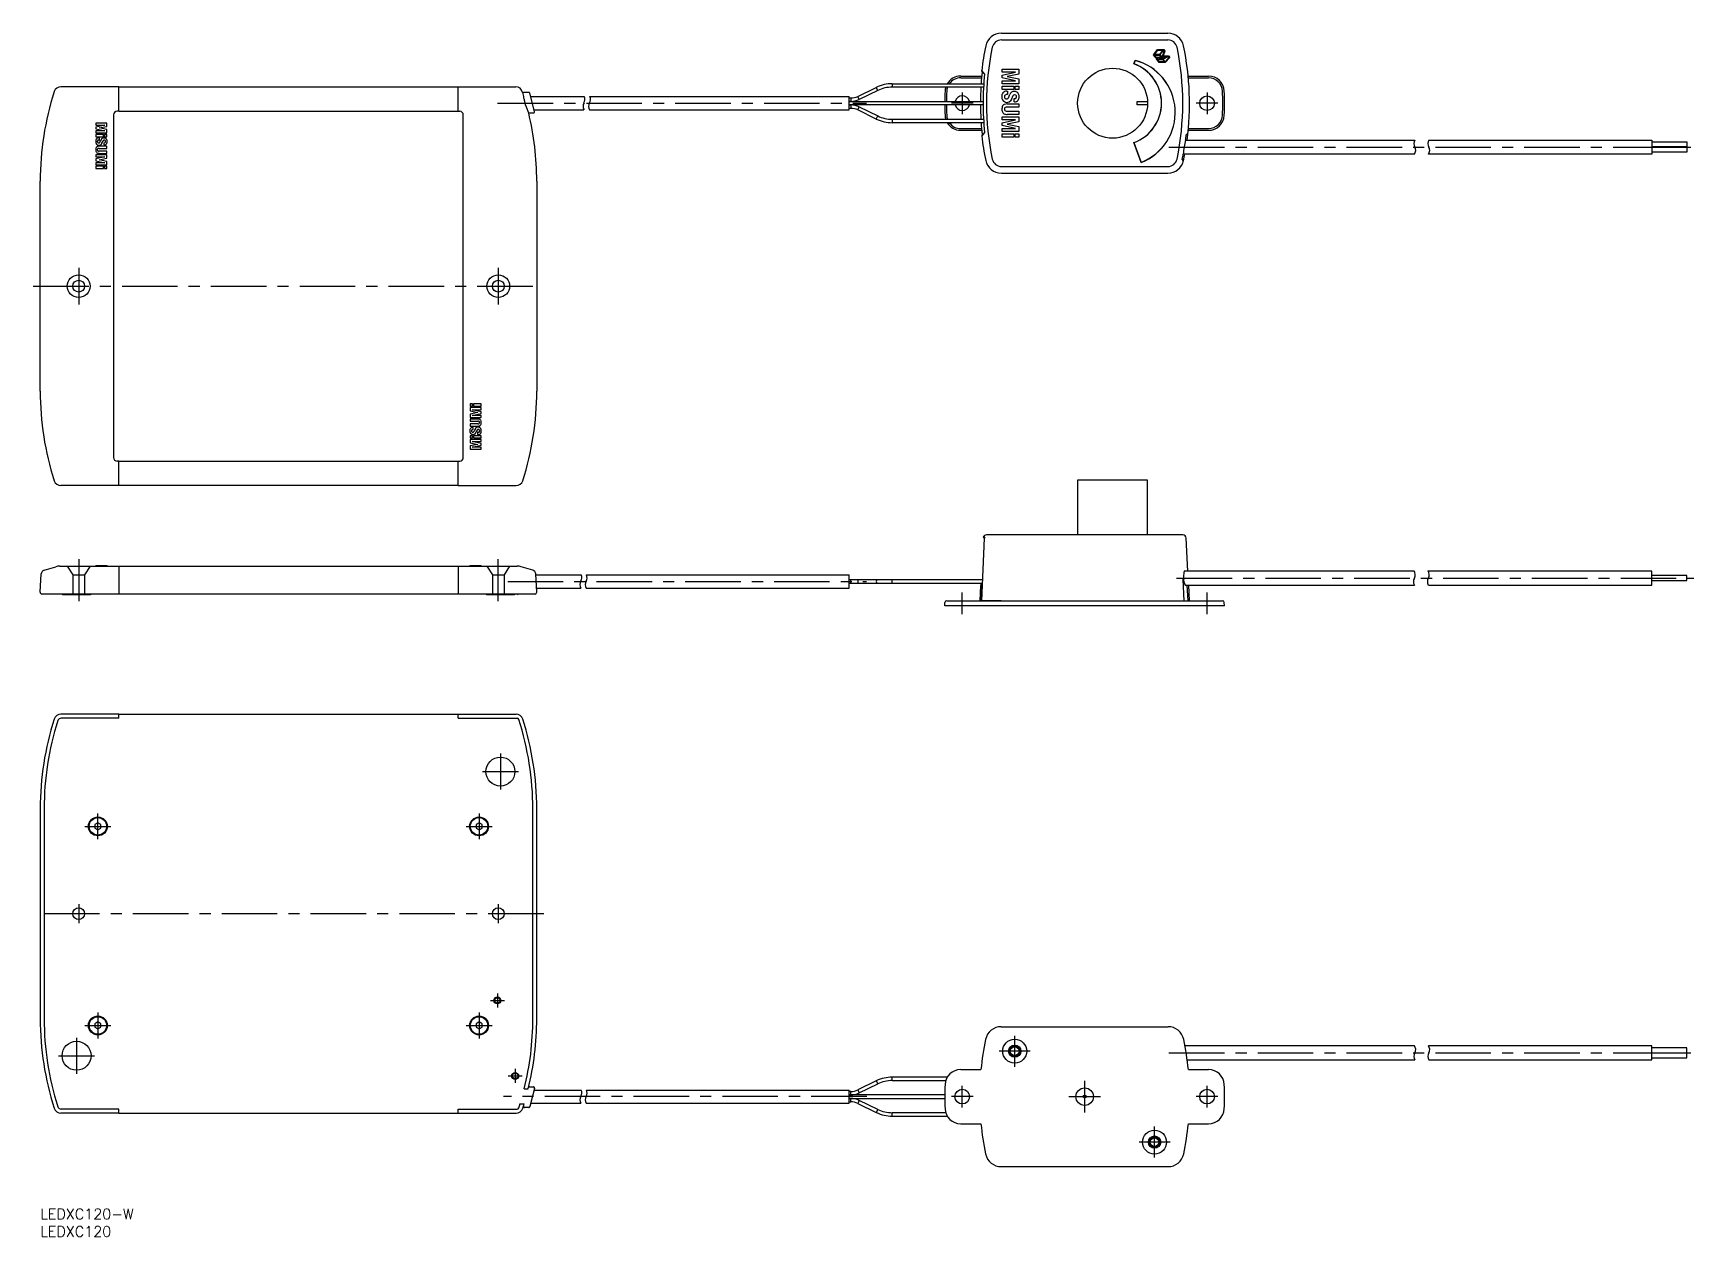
# Model space of a CAD drawing. Extents: x -2 to 473, y -8 to 336.
import ezdxf

# ---------------------------------------------------------------- set-up
doc = ezdxf.new("R2010")
doc.units = 0
doc.header["$LTSCALE"] = 0.5
doc.linetypes.add('CENTER', pattern=[50.8, 31.75, -6.35, 6.35, -6.35])
doc.linetypes.add('DASHED', pattern=[19.05, 12.7, -6.35])
doc.layers.get('0').update_dxf_attribs({"linetype": 'CONTINUOUS'})
doc.layers.add('CENTER', color=1, linetype='CENTER')
doc.styles.get("Standard").update_dxf_attribs({"font": 'txt.shx', "height": 3, "bigfont": 'bigfont.shx'})

# ---------------------------------------------------------------- blocks, each defined once
blk = doc.blocks.new('*U42')
at = {"color": 7, "linetype": 'CONTINUOUS'}
blk.add_text('LEDXC120-W', height=3, dxfattribs=at).set_placement((0, -3))
blk = doc.blocks.new('*U43')
at = {"color": 7, "linetype": 'CONTINUOUS'}
blk.add_text('LEDXC120', height=3, dxfattribs=at).set_placement((0, -8))

msp = doc.modelspace()

# ---------------------------------------------------------------- linework, layer by layer
at = {"color": 7, "linetype": 'CONTINUOUS'}
for p, q in [((274.86, 336), (322.48, 336)), ((274.86, 334.09), (322.48, 334.09)), ((312.75, 327.27), (313.11, 328.23)), ((313.12, 328.21), (312.77, 327.28)), ((313.12, 328.21), (313.11, 328.23)), ((318.32, 329.86), (319.54, 331.33)), ((319.09, 328.83), (318.32, 329.86)), ((318.62, 329.76), (320.05, 329.76)), ((319.17, 329.03), (318.62, 329.76)), ((318.64, 329.95), (319.63, 331.14)), ((320.07, 329.95), (318.64, 329.95)), ((319.09, 328.83), (319.57, 328.83)), ((320.6, 329.03), (319.17, 329.03)), ((319.57, 328.83), (319.23, 328.64)), ((320.01, 327.6), (319.23, 328.64)), ((319.54, 331.33), (321.32, 331.33)), ((320.09, 327.79), (319.55, 328.52)), ((319.55, 328.52), (320.98, 328.52)), ((319.63, 331.14), (321.06, 331.14)), ((319.99, 328.83), (319.76, 328.71)), ((321.01, 328.71), (319.76, 328.71)), ((319.99, 328.83), (320.85, 328.83)), ((320.05, 329.76), (320.6, 329.03)), ((321.06, 331.14), (320.07, 329.95)), ((321.52, 327.79), (320.09, 327.79)), ((320.22, 329.84), (321.26, 331.08)), ((320.22, 329.84), (320.75, 329.13)), ((321.41, 330.87), (320.75, 329.13)), ((320.85, 328.83), (321.04, 329.35)), ((320.98, 328.52), (321.52, 327.79)), ((322.22, 329.35), (321.01, 328.71)), ((321.04, 329.35), (322.22, 329.35)), ((321.63, 330.9), (321.12, 329.54)), ((321.12, 329.54), (322.65, 329.54)), ((321.16, 328.58), (322.57, 329.32)), ((321.71, 327.84), (321.16, 328.58)), ((321.26, 331.08), (321.41, 330.87)), ((321.32, 331.33), (321.63, 330.9)), ((322.75, 329.08), (321.71, 327.84)), ((322.99, 329.08), (321.75, 327.6)), ((322.57, 329.32), (322.75, 329.08)), ((322.65, 329.54), (322.99, 329.08)), ((263.23, 323.75), (269.25, 323.75)), ((263.23, 323.25), (269.2, 323.25)), ((270.08, 324.39), (269.23, 325.36)), ((269.36, 324.83), (269.23, 325.36)), ((275.1, 325.74), (279.84, 325.74)), ((275.1, 324.87), (275.1, 325.74)), ((278.89, 324.87), (275.1, 324.87)), ((275.1, 324.01), (278.89, 324.87)), ((275.1, 323.27), (275.1, 324.01)), ((278.95, 322.41), (275.1, 323.27)), ((279.84, 324.32), (276.5, 323.65)), ((276.5, 323.65), (279.84, 322.95)), ((279.84, 325.74), (279.84, 324.32)), ((279.84, 322.95), (279.84, 321.54)), ((312.77, 327.28), (312.75, 327.27)), ((321.75, 327.6), (320.01, 327.6)), ((328.29, 323.75), (334.11, 323.75)), ((328.33, 323.25), (334.11, 323.25)), ((22.5, 320.7), (5.91, 320.7)), ((22.5, 313.68), (22.5, 320.7)), ((22.5, 320.69), (119.5, 320.69)), ((119.5, 313.68), (119.5, 320.7)), ((119.5, 320.7), (135.97, 320.7)), ((137.93, 319.1), (138.17, 317.92)), ((139.7, 319.1), (138.42, 319.1)), ((139.96, 318.98), (139.89, 319.04)), ((141.39, 313.63), (140.06, 318.82)), ((233.78, 317.94), (239.08, 320.52)), ((239.51, 319.63), (234.21, 317.06)), ((239.51, 319.63), (239.08, 320.52)), ((243.66, 321.57), (269.83, 321.57)), ((243.66, 321.57), (243.66, 320.59)), ((269.76, 320.59), (243.66, 320.59)), ((275.1, 322.41), (278.95, 322.41)), ((275.1, 321.54), (275.1, 322.41)), ((279.84, 321.54), (275.1, 321.54)), ((275.1, 320.86), (278.41, 320.86)), ((275.1, 319.91), (275.1, 320.86)), ((278.41, 319.91), (275.1, 319.91)), ((276.39, 319.41), (276.58, 319.41)), ((276.58, 318.46), (276.44, 318.46)), ((276.58, 319.41), (276.58, 318.46)), ((278.41, 320.86), (278.41, 319.91)), ((278.83, 320.86), (279.84, 320.86)), ((278.83, 319.91), (278.83, 320.86)), ((279.84, 319.91), (278.83, 319.91)), ((279.84, 320.86), (279.84, 319.91)), ((22.5, 313.68), (22, 313.68)), ((22.5, 313.7), (119.5, 313.7)), ((119.5, 313.68), (120, 313.68)), ((138.17, 317.92), (138.21, 317.74)), ((138.21, 317.74), (138.25, 317.54)), ((138.25, 317.54), (138.3, 317.31)), ((138.3, 317.31), (138.36, 317.08)), ((138.36, 317.08), (138.42, 316.83)), ((138.42, 316.83), (138.49, 316.56)), ((138.49, 316.56), (138.51, 316.46)), ((138.51, 316.46), (138.73, 315.59)), ((138.73, 315.59), (138.95, 314.97)), ((138.95, 314.97), (139.67, 313.26)), ((140.3, 317.9), (155.6, 317.9)), ((141.27, 314.1), (155.5, 314.1)), ((157.1, 314.1), (231.35, 314.1)), ((157.2, 317.9), (231.35, 317.9)), ((231.35, 314.1), (231.35, 317.9)), ((231.35, 317.49), (231.81, 317.49)), ((231.81, 316.51), (231.35, 316.51)), ((231.35, 316.5), (269.63, 316.5)), ((269.63, 315.5), (231.35, 315.5)), ((231.35, 315.49), (231.81, 315.49)), ((231.81, 314.51), (231.35, 314.51)), ((231.81, 317.49), (231.81, 316.51)), ((231.81, 315.49), (231.81, 314.51)), ((234.21, 317.06), (233.78, 317.94)), ((233.78, 314.06), (234.21, 314.94)), ((239.08, 311.48), (233.78, 314.06)), ((234.21, 314.94), (239.51, 312.36)), ((276.54, 315.8), (279.84, 315.8)), ((279.84, 314.84), (276.54, 314.84)), ((276.54, 313.73), (279.84, 313.73)), ((277.72, 317.16), (277.47, 316.72)), ((278.04, 317.9), (277.72, 317.16)), ((278.53, 316.41), (278.53, 317.33)), ((278.66, 316.41), (278.53, 316.41)), ((279.84, 315.8), (279.84, 314.84)), ((279.84, 313.73), (279.84, 312.77)), ((313.67, 315.5), (313.67, 316.5)), ((313.67, 316.5), (316.66, 316.5)), ((316.66, 315.5), (313.67, 315.5)), ((15.92, 310.32), (15.92, 309.74)), ((19.08, 310.32), (15.92, 310.32)), ((15.92, 309.74), (18.44, 309.74)), ((18.44, 309.74), (15.92, 309.16)), ((15.92, 309.16), (15.92, 308.67)), ((15.92, 308.67), (18.48, 308.1)), ((16.85, 308.92), (19.08, 309.37)), ((19.08, 308.46), (16.85, 308.92)), ((19.08, 309.37), (19.08, 310.32)), ((21, 312.68), (21, 214.72)), ((121, 214.72), (121, 312.68)), ((139.67, 313.26), (139.87, 313.2)), ((139.87, 313.2), (141.05, 313.2)), ((141.29, 313.31), (141.33, 313.37)), ((239.08, 311.48), (239.51, 312.36)), ((243.66, 311.41), (269.76, 311.41)), ((243.66, 311.41), (243.66, 310.43)), ((269.83, 310.43), (243.66, 310.43)), ((263.23, 308.75), (269.2, 308.75)), ((275.1, 312.1), (279.84, 312.1)), ((275.1, 311.23), (275.1, 312.1)), ((277, 311.22), (275.1, 311.23)), ((275.1, 310.37), (278.9, 311.22)), ((275.1, 309.63), (275.1, 310.37)), ((278.9, 308.77), (275.1, 309.63)), ((275.1, 307.89), (275.1, 308.77)), ((275.1, 308.77), (278.9, 308.77)), ((279.84, 310.68), (276.5, 309.99)), ((276.5, 309.99), (279.84, 309.31)), ((279.84, 312.77), (276.54, 312.77)), ((278.9, 311.22), (277, 311.22)), ((279.84, 312.1), (279.84, 310.68)), ((279.84, 309.31), (279.84, 307.89)), ((328.33, 308.75), (334.11, 308.75)), ((15.92, 308.1), (15.92, 307.51)), ((18.48, 308.1), (15.92, 308.1)), ((15.92, 307.51), (19.08, 307.51)), ((15.92, 307.07), (15.92, 306.43)), ((18.12, 307.07), (15.92, 307.07)), ((15.92, 306.43), (18.12, 306.43)), ((16.91, 306.1), (16.78, 306.1)), ((16.81, 305.46), (16.91, 305.46)), ((16.91, 305.46), (16.91, 306.1)), ((17.66, 304.6), (17.88, 305.09)), ((18.12, 306.43), (18.12, 307.07)), ((18.2, 304.71), (18.2, 304.1)), ((18.2, 304.1), (18.29, 304.1)), ((18.41, 307.07), (18.41, 306.43)), ((19.08, 307.07), (18.41, 307.07)), ((18.41, 306.43), (19.08, 306.43)), ((19.08, 307.51), (19.08, 308.46)), ((19.08, 306.43), (19.08, 307.07)), ((263.23, 308.25), (269.25, 308.25)), ((270.08, 307.6), (269.23, 306.64)), ((269.36, 307.17), (269.23, 306.64)), ((279.84, 307.89), (275.1, 307.89)), ((275.1, 307.22), (278.41, 307.22)), ((275.1, 306.27), (275.1, 307.22)), ((278.41, 306.27), (275.1, 306.27)), ((278.41, 307.22), (278.41, 306.27)), ((278.83, 307.22), (279.84, 307.22)), ((278.83, 306.27), (278.83, 307.22)), ((279.84, 306.27), (278.83, 306.27)), ((279.84, 307.22), (279.84, 306.27)), ((314.82, 299.06), (312.75, 304.73)), ((312.77, 304.72), (312.75, 304.73)), ((312.77, 304.72), (314.83, 299.08)), ((327.52, 305.47), (393.09, 305.47)), ((327.71, 306.97), (328.2, 307.4)), ((328.29, 308.25), (334.11, 308.25)), ((397.08, 305.47), (460.86, 305.47)), ((460.86, 305.47), (460.86, 301.47)), ((460.86, 304.92), (470.86, 304.92)), ((470.86, 304.92), (470.86, 303.53)), ((15.92, 301.22), (15.92, 300.64)), ((19.08, 301.22), (15.92, 301.22)), ((15.92, 300.64), (18.48, 300.64)), ((18.48, 300.64), (15.92, 300.07)), ((15.92, 300.07), (15.92, 299.57)), ((15.92, 299.57), (18.48, 299)), ((16.85, 299.82), (19.08, 300.28)), ((19.08, 299.36), (16.85, 299.82)), ((16.87, 303.05), (19.08, 303.05)), ((19.08, 302.31), (16.87, 302.31)), ((19.08, 303.69), (16.88, 303.69)), ((16.88, 301.67), (19.08, 301.67)), ((19.08, 303.05), (19.08, 303.69)), ((19.08, 301.67), (19.08, 302.31)), ((19.08, 300.28), (19.08, 301.22)), ((19.08, 298.42), (19.08, 299.36)), ((326.89, 299.64), (326.6, 299.99)), ((326.62, 300.09), (326.91, 299.74)), ((326.8, 299.74), (326.91, 299.74)), ((326.92, 299.46), (326.85, 299.47)), ((392.99, 301.47), (326.89, 301.47)), ((460.86, 301.47), (396.98, 301.47)), ((470.86, 303.53), (460.86, 303.53)), ((460.86, 303.42), (470.86, 303.42)), ((470.86, 302.03), (460.86, 302.03)), ((470.86, 303.42), (470.86, 302.03)), ((15.92, 299), (15.92, 298.42)), ((18.48, 299), (15.92, 299)), ((15.92, 298.42), (19.08, 298.42)), ((15.92, 297.97), (15.92, 297.33)), ((18.12, 297.97), (15.92, 297.97)), ((15.92, 297.33), (18.12, 297.33)), ((18.12, 297.33), (18.12, 297.97)), ((18.41, 297.97), (18.41, 297.33)), ((19.08, 297.97), (18.41, 297.97)), ((18.41, 297.33), (19.08, 297.33)), ((19.08, 297.33), (19.08, 297.97)), ((274.86, 297.91), (322.48, 297.91)), ((274.86, 296), (322.48, 296)), ((314.83, 299.08), (314.82, 299.06)), ((0, 233.7), (0, 293.7)), ((142, 293.7), (142, 233.7)), ((123.59, 230.06), (122.92, 230.06)), ((122.92, 230.06), (122.92, 229.43)), ((122.92, 229.43), (123.59, 229.43)), ((126.08, 228.98), (122.92, 228.98)), ((122.92, 228.98), (122.92, 228.04)), ((122.92, 228.04), (125.15, 227.58)), ((123.52, 228.39), (126.08, 228.39)), ((126.08, 227.82), (123.52, 228.39)), ((123.59, 229.43), (123.59, 230.06)), ((126.08, 230.06), (123.88, 230.06)), ((123.88, 230.06), (123.88, 229.43)), ((123.88, 229.43), (126.08, 229.43)), ((126.08, 229.43), (126.08, 230.06)), ((126.08, 228.39), (126.08, 228.98)), ((125.15, 227.58), (122.92, 227.12)), ((122.92, 227.12), (122.92, 226.17)), ((122.92, 226.17), (126.08, 226.17)), ((125.12, 225.72), (122.92, 225.72)), ((122.92, 225.72), (122.92, 225.09)), ((122.92, 225.09), (125.13, 225.09)), ((125.13, 224.34), (122.92, 224.34)), ((122.92, 224.34), (122.92, 223.71)), ((122.92, 223.71), (125.12, 223.71)), ((123.52, 226.76), (126.08, 227.33)), ((126.08, 226.76), (123.52, 226.76)), ((123.8, 223.3), (123.71, 223.3)), ((123.8, 222.69), (123.8, 223.3)), ((126.08, 227.33), (126.08, 227.82)), ((126.08, 226.17), (126.08, 226.76)), ((123.59, 220.97), (122.92, 220.97)), ((122.92, 220.97), (122.92, 220.33)), ((122.92, 220.33), (123.59, 220.33)), ((126.08, 219.88), (122.92, 219.88)), ((122.92, 219.88), (122.92, 218.94)), ((122.92, 218.94), (125.15, 218.48)), ((125.15, 218.48), (122.92, 218.03)), ((123.52, 219.3), (126.08, 219.3)), ((126.08, 218.73), (123.52, 219.3)), ((123.59, 220.33), (123.59, 220.97)), ((126.08, 220.97), (123.88, 220.97)), ((123.88, 220.97), (123.88, 220.33)), ((123.88, 220.33), (126.08, 220.33)), ((124.34, 222.8), (124.12, 222.31)), ((125.19, 221.93), (125.09, 221.93)), ((125.09, 221.93), (125.09, 221.3)), ((125.09, 221.3), (125.22, 221.3)), ((126.08, 220.33), (126.08, 220.97)), ((126.08, 219.3), (126.08, 219.88)), ((126.08, 218.23), (126.08, 218.73)), ((22.5, 213.72), (22, 213.72)), ((22.5, 206.7), (22.5, 213.72)), ((22.5, 213.7), (119.5, 213.7)), ((119.5, 213.72), (120, 213.72)), ((119.5, 206.7), (119.5, 213.72)), ((122.92, 218.03), (122.92, 217.08)), ((122.92, 217.08), (126.08, 217.08)), ((123.56, 217.66), (126.08, 218.23)), ((126.08, 217.66), (123.56, 217.66)), ((126.08, 217.08), (126.08, 217.66)), ((22.5, 206.7), (5.91, 206.7)), ((119.5, 206.71), (22.5, 206.71)), ((119.5, 206.7), (136.09, 206.7)), ((137.98, 208.1), (137.98, 208.1)), ((296.67, 208.29), (296.67, 192.59)), ((316.66, 208.29), (296.67, 208.29)), ((316.66, 208.09), (316.66, 208.29)), ((316.67, 208.09), (316.66, 208.09)), ((316.67, 192.59), (316.67, 208.09)), ((269.23, 173.79), (270.05, 191.64)), ((269.67, 191.98), (270.04, 191.58)), ((270.11, 191.98), (269.67, 191.98)), ((326.75, 192.59), (270.59, 192.59)), ((328.22, 182.29), (327.75, 191.64)), ((0, 176.21), (0.27, 181.44)), ((1.13, 182.53), (4.44, 183.52)), ((5.59, 183.69), (136.41, 183.69)), ((15.87, 183.89), (15.87, 183.69)), ((15.87, 183.89), (19.08, 183.89)), ((15.92, 183.89), (15.92, 183.69)), ((18.12, 183.89), (18.12, 183.69)), ((18.41, 183.89), (18.41, 183.69)), ((19.08, 183.89), (19.08, 183.69)), ((19.08, 183.89), (19.14, 183.89)), ((19.14, 183.69), (19.14, 183.89)), ((19.14, 183.69), (19.14, 183.89)), ((22.5, 183.69), (22.5, 175.69)), ((119.5, 183.69), (119.5, 175.69)), ((122.86, 183.89), (126.08, 183.89)), ((122.86, 183.89), (122.86, 183.69)), ((122.92, 183.69), (122.92, 183.89)), ((126.08, 183.89), (126.13, 183.89)), ((126.08, 183.69), (126.08, 183.89)), ((126.13, 183.69), (126.13, 183.89)), ((140.87, 182.53), (137.56, 183.52)), ((142, 176.21), (141.73, 181.44)), ((141.74, 181.19), (154.72, 181.19)), ((156.2, 181.19), (231.35, 181.19)), ((231.35, 177.39), (231.35, 181.19)), ((392.86, 182.29), (327.24, 182.29)), ((460.86, 182.29), (396.86, 182.29)), ((460.86, 178.29), (460.86, 182.29)), ((470.86, 180.99), (460.86, 180.99)), ((470.86, 179.59), (470.86, 180.99)), ((141.94, 177.39), (154.62, 177.39)), ((156.1, 177.39), (231.35, 177.39)), ((269.5, 179.79), (231.35, 179.79)), ((231.81, 179.78), (231.35, 179.78)), ((231.35, 178.8), (231.81, 178.8)), ((231.35, 178.79), (269.46, 178.79)), ((233.99, 179.78), (231.81, 179.78)), ((231.81, 179.29), (231.81, 179.78)), ((231.81, 178.8), (231.81, 179.29)), ((231.81, 178.8), (233.99, 178.8)), ((239.3, 179.78), (233.99, 179.78)), ((233.99, 178.8), (239.3, 178.8)), ((243.66, 179.78), (239.3, 179.78)), ((239.3, 178.8), (243.66, 178.8)), ((269.5, 179.78), (243.66, 179.78)), ((243.66, 179.29), (243.66, 179.78)), ((243.66, 178.8), (243.66, 179.29)), ((243.66, 178.8), (269.46, 178.8)), ((268.9, 178.11), (268.67, 173.79)), ((269.45, 178.67), (268.9, 178.11)), ((269.38, 178.11), (268.9, 178.11)), ((269.22, 173.79), (269.38, 178.11)), ((269.38, 178.11), (269.43, 178.17)), ((326.73, 179.9), (327, 173.79)), ((327, 180.19), (326.78, 180.19)), ((327, 180.19), (326.79, 180.19)), ((327.43, 178.29), (392.96, 178.29)), ((327.93, 178.29), (328.2, 173.79)), ((328.67, 173.79), (328.43, 178.29)), ((396.96, 178.29), (460.86, 178.29)), ((460.86, 179.59), (470.86, 179.59)), ((141.5, 175.69), (0.5, 175.69)), ((6.4, 175.69), (6.4, 175.49)), ((14.4, 175.49), (6.4, 175.49)), ((14.4, 175.69), (14.4, 175.49)), ((127.6, 175.69), (127.6, 175.49)), ((135.6, 175.49), (127.6, 175.49)), ((135.6, 175.69), (135.6, 175.49)), ((136.47, 175.59), (136.69, 175.69)), ((136.47, 175.69), (136.47, 175.59)), ((258.67, 172.29), (258.72, 173.31)), ((338.67, 172.29), (258.67, 172.29)), ((259.22, 173.79), (338.12, 173.79)), ((270.37, 173.79), (269.22, 173.79)), ((274.78, 173.79), (270.37, 173.79)), ((338.67, 172.29), (338.62, 173.31)), ((22.5, 141.35), (5.91, 141.35)), ((22.5, 140.21), (5.99, 140.21)), ((22.5, 140.21), (22.5, 141.35)), ((119.5, 141.32), (22.5, 141.32)), ((119.5, 140.21), (119.5, 141.35)), ((119.5, 141.35), (136.09, 141.35)), ((119.5, 140.21), (136.37, 140.21)), ((0, 114.35), (0, 54.35)), ((1.12, 114.35), (1.12, 54.35)), ((140.88, 54.35), (140.88, 114.35)), ((142, 54.35), (142, 114.35)), ((16.5, 110.3), (15.63, 109.8)), ((15.63, 109.8), (15.63, 108.8)), ((17.37, 109.8), (16.5, 110.3)), ((17.37, 108.8), (17.37, 109.8)), ((125.5, 110.3), (124.63, 109.8)), ((124.63, 109.8), (124.63, 108.8)), ((126.37, 109.8), (125.5, 110.3)), ((126.37, 108.8), (126.37, 109.8)), ((15.63, 108.8), (16.5, 108.3)), ((16.5, 108.3), (17.37, 108.8)), ((124.63, 108.8), (125.5, 108.3)), ((125.5, 108.3), (126.37, 108.8)), ((16.5, 53.4), (15.63, 52.9)), ((15.63, 52.9), (15.63, 51.9)), ((17.37, 52.9), (16.5, 53.4)), ((17.37, 51.9), (17.37, 52.9)), ((125.5, 53.4), (124.63, 52.9)), ((124.63, 52.9), (124.63, 51.9)), ((126.37, 52.9), (125.5, 53.4)), ((126.37, 51.9), (126.37, 52.9)), ((15.63, 51.9), (16.5, 51.4)), ((16.5, 51.4), (17.37, 51.9)), ((124.63, 51.9), (125.5, 51.4)), ((125.5, 51.4), (126.37, 51.9)), ((274.82, 52.05), (322.52, 52.05)), ((392.99, 46.57), (327.37, 46.57)), ((460.86, 46.57), (396.98, 46.57)), ((460.86, 42.57), (460.86, 46.57)), ((470.86, 46.02), (460.86, 46.02)), ((460.86, 44.62), (470.86, 44.62)), ((470.86, 44.52), (460.86, 44.52)), ((460.86, 43.12), (470.86, 43.12)), ((470.86, 44.62), (470.86, 46.02)), ((470.86, 43.12), (470.86, 44.52)), ((263.23, 39.8), (269.01, 39.8)), ((328.01, 42.57), (393.09, 42.57)), ((328.33, 39.8), (334.11, 39.8)), ((397.08, 42.57), (460.86, 42.57)), ((138.41, 34.27), (139.56, 34.27)), ((139.94, 34.85), (141.05, 34.85)), ((141.34, 34.47), (140, 29.17)), ((141.38, 34.41), (140.06, 29.23)), ((141.27, 33.95), (154.72, 33.95)), ((156.21, 33.95), (231.35, 33.95)), ((231.35, 30.15), (231.35, 33.95)), ((231.81, 33.54), (231.35, 33.54)), ((231.81, 32.56), (231.81, 33.54)), ((239.08, 36.56), (233.78, 33.99)), ((233.78, 33.99), (234.21, 33.11)), ((234.21, 33.11), (239.51, 35.68)), ((239.08, 36.56), (239.51, 35.68)), ((259.38, 37.62), (243.66, 37.62)), ((243.66, 36.64), (243.66, 37.62)), ((243.66, 36.64), (258.95, 36.64)), ((137.2, 29.95), (138.37, 29.95)), ((138.34, 29.84), (138.34, 29.84)), ((139.7, 28.95), (138.47, 28.95)), ((140.3, 30.15), (154.62, 30.15)), ((156.11, 30.15), (231.35, 30.15)), ((231.35, 32.56), (231.81, 32.56)), ((258.67, 32.55), (231.35, 32.55)), ((231.35, 31.55), (258.67, 31.55)), ((231.81, 31.54), (231.35, 31.54)), ((231.35, 30.56), (231.81, 30.56)), ((231.81, 30.56), (231.81, 31.54)), ((234.21, 30.99), (233.78, 30.1)), ((233.78, 30.1), (239.08, 27.53)), ((239.51, 28.41), (234.21, 30.99)), ((22.5, 27.35), (5.91, 27.35)), ((22.5, 28.49), (5.99, 28.49)), ((22.5, 27.35), (22.5, 28.49)), ((22.5, 27.37), (119.5, 27.37)), ((119.5, 28.49), (136.37, 28.49)), ((119.5, 27.35), (119.5, 28.49)), ((119.5, 27.35), (136.09, 27.35)), ((239.51, 28.41), (239.08, 27.53)), ((258.95, 27.46), (243.66, 27.46)), ((243.66, 26.48), (243.66, 27.46)), ((243.66, 26.48), (259.38, 26.48)), ((263.23, 24.3), (269.01, 24.3)), ((328.33, 24.3), (334.11, 24.3)), ((274.82, 12.05), (322.52, 12.05))]:
    msp.add_line(p, q, dxfattribs=at)
at = {"color": 3, "linetype": 'DASHED'}
for p, q in [((7.75, 183.69), (9.3, 181.19)), ((9.3, 181.19), (9.3, 175.69)), ((9.3, 181.19), (12.7, 181.19)), ((14.25, 183.69), (12.7, 181.19)), ((12.7, 181.19), (12.7, 175.69)), ((127.75, 183.69), (129.3, 181.19)), ((129.3, 181.19), (129.3, 175.69)), ((129.3, 181.19), (132.7, 181.19)), ((134.25, 183.69), (132.7, 181.19)), ((132.7, 181.19), (132.7, 175.69))]:
    msp.add_line(p, q, dxfattribs=at)
at = {"color": 7, "linetype": 'CONTINUOUS'}
for centre, radius in [((306.67, 316), 10), ((333.67, 316), 2.1), ((11, 263.7), 3.25), ((131, 263.7), 3.25), ((11, 263.7), 1.7), ((131, 263.7), 1.7), ((131.6, 124.95), 4.15), ((16.5, 109.3), 2.7), ((16.5, 109.3), 2.5), ((125.5, 109.3), 2.7), ((125.5, 109.3), 2.5), ((11, 84.35), 1.7), ((131, 84.35), 1.7), ((130.75, 59.55), 0.783), ((16.5, 52.4), 2.7), ((16.5, 52.4), 2.5), ((125.5, 52.4), 2.7), ((125.5, 52.4), 2.5), ((10.4, 43.75), 4.15), ((278.67, 45.05), 3.43), ((278.67, 45.05), 1.76), ((278.67, 45.05), 1.7), ((278.67, 45.05), 1.55), ((278.67, 45.05), 1.25), ((135.82, 37.97), 0.783), ((263.67, 32.05), 2.1), ((298.67, 32.05), 2.5), ((333.67, 32.05), 2.1), ((298.67, 32.05), 0.4), ((318.67, 19.05), 3.43), ((318.67, 19.05), 1.76), ((318.67, 19.05), 1.7), ((318.67, 19.05), 1.55), ((318.67, 19.05), 1.25)]:
    msp.add_circle(centre, radius, dxfattribs=at)
at = {"color": 3, "linetype": 'CONTINUOUS'}
for centre in [(130.75, 59.55), (135.82, 37.97)]:
    msp.add_circle(centre, 1, dxfattribs=at)
at = {"color": 7, "linetype": 'CONTINUOUS'}
for centre, radius, start, end in [((274.86, 331.42), 4.58, 90, 168.1072), ((274.86, 331.42), 2.67, 90, 168.1072), ((322.48, 331.42), 4.58, 11.8928, 90), ((322.48, 331.42), 2.67, 11.8928, 90), ((348.08, 316), 79.4, 168.1072, 173.2307), ((348.08, 316), 77.49, 168.1072, 191.8928), ((309.23, 313.37), 15.36, 291.3468, 75.3659), ((309.23, 313.37), 15.35, 291.407, 75.3124), ((249.26, 316), 77.49, 348.1072, 11.8928), ((249.26, 316), 79.4, 352.3834, 11.8928), ((263.23, 319.26), 4.49, 90, 149.0375), ((263.23, 319.26), 3.99, 90, 144.6235), ((348.08, 316), 79.21, 173.5985, 175.9677), ((348.08, 316), 78.45, 173.857, 186.143), ((308.67, 316), 11.98, 289.9248, 70.0752), ((308.67, 316), 12, 290, 70), ((334.11, 319.26), 4.49, 2.5933, 90), ((334.11, 319.26), 3.99, 2.5933, 90), ((83.9, 293.7), 83.9, 162.2276, 180), ((5.91, 318.7), 2, 90, 162.2276), ((135.97, 318.7), 2, 11.5174, 90), ((138.42, 318.7), 0.4, 90, 191.5174), ((139.7, 318.8), 0.301, 52.1665, 89.9846), ((139.77, 318.74), 0.3, 14.289, 52.1203), ((243.66, 311.08), 10.49, 90, 115.8935), ((243.66, 311.08), 9.51, 90, 115.8935), ((335.21, 316), 76.54, 177.4067, 179.6257), ((263.23, 319.26), 4.49, 162.7697, 177.4067), ((335.21, 316), 76.04, 177.4067, 179.6232), ((263.23, 319.26), 3.99, 160.5288, 177.4067), ((348.08, 316), 79.21, 176.678, 179.6383), ((276.3, 318.12), 1.3, 86.1406, 192.2416), ((276.21, 317.96), 0.471, 103.5205, 155.1449), ((276.45, 316.73), 1.73, 90.2213, 101.8437), ((274.05, 319.3), 3.31, 327.8601, 346.265), ((278.63, 317.95), 1.47, 125.3973, 157.839), ((278.54, 317.98), 1.4, 354.711, 122.9795), ((278.79, 317.66), 0.789, 122.6915, 162.5292), ((278.68, 317.61), 0.782, 62.8823, 113.3852), ((278.72, 317.89), 0.517, 354.8505, 52.7), ((262.13, 316), 76.04, 357.4067, 2.5933), ((262.13, 316), 76.54, 357.4067, 2.5933), ((22, 312.68), 1, 90, 180), ((120, 312.68), 1, 0, 90), ((141.1, 313.55), 0.3, 322.1346, 14.3002), ((231.81, 322), 4.51, 270, 295.8935), ((231.81, 322), 5.49, 270, 295.8935), ((231.81, 310), 5.49, 64.1065, 90), ((231.81, 310), 4.51, 64.1065, 90), ((335.21, 316), 76.54, 180.3743, 182.5933), ((335.21, 316), 76.04, 180.3768, 182.5933), ((263.67, 316), 2.1, 13.7741, 166.2259), ((263.67, 316), 2.1, 193.7741, 346.2259), ((348.08, 316), 79.21, 180.3617, 183.322), ((276.41, 317.63), 1.4, 171.2857, 319.5901), ((277.75, 314.29), 2.72, 164.7157, 192.0261), ((276.22, 313.97), 1.16, 192.6196, 236.7313), ((276.14, 314.68), 1.07, 114.5079, 162.3641), ((276.57, 313.2), 2.6, 90.7501, 109.5515), ((276.49, 317.85), 0.779, 156.4948, 180.7831), ((276.51, 317.87), 0.793, 182.3467, 205.8691), ((276.19, 314.32), 0.48, 119.0296, 184.3135), ((276.26, 314.28), 0.546, 179.2954, 226.9731), ((276.22, 317.75), 0.482, 207.4902, 256.3512), ((276.44, 314.77), 1.05, 238.2618, 275.4284), ((276.43, 313.77), 1.08, 84.351, 115.7906), ((276.3, 318.04), 0.787, 255.3393, 284.6607), ((276.38, 317.82), 0.555, 283.1688, 328.8637), ((278.53, 318.86), 1.53, 269.8265, 280.9137), ((278.69, 317.67), 1.26, 268.6538, 8.1031), ((278.78, 317.81), 0.456, 275.6046, 4.4305), ((58.1, 293.7), 83.9, 0, 13.4788), ((141.05, 313.5), 0.3, 270.0025, 322.1434), ((243.66, 320.92), 10.49, 244.1065, 270), ((243.66, 320.92), 9.51, 244.1065, 270), ((263.23, 312.74), 4.49, 182.5933, 197.2303), ((263.23, 312.74), 3.99, 182.5933, 199.4712), ((263.23, 312.74), 4.49, 210.9625, 270), ((263.23, 312.74), 3.99, 215.3765, 270), ((348.08, 316), 79.21, 184.0323, 186.4015), ((276.48, 314.62), 1.85, 240.897, 271.7151), ((334.11, 312.74), 3.99, 270, 357.4067), ((334.11, 312.74), 4.49, 270, 357.4067), ((17.95, 305.1), 2.08, 173.1855, 181.3344), ((17.86, 305.09), 1.99, 181.0427, 186.8281), ((17.15, 305.2), 1.27, 163.4224, 173.2172), ((17.32, 305.02), 1.45, 186.8136, 195.5492), ((16.74, 305.31), 0.851, 147.9149, 163.106), ((17.05, 304.95), 1.16, 195.7866, 203.297), ((16.82, 304.85), 0.919, 203.1708, 217.9154), ((16.55, 305.43), 0.621, 125.1814, 147.8923), ((16.65, 304.74), 0.711, 219.1524, 231.0174), ((16.65, 305.29), 0.796, 108.8457, 124.9679), ((16.68, 304.77), 0.761, 230.9343, 247.7908), ((16.69, 305.18), 0.912, 100.049, 115.5986), ((16.83, 305.06), 0.499, 158.3421, 173.9125), ((16.82, 305.06), 0.494, 173.3126, 195.2936), ((16.74, 305.04), 0.408, 195.3623, 212.7226), ((16.67, 305.12), 0.33, 129.067, 157.634), ((16.67, 305), 0.331, 212.9204, 234.1217), ((16.73, 304.91), 0.901, 248.1585, 261.3108), ((16.65, 305.12), 0.32, 109.066, 127.4349), ((16.67, 304.99), 0.322, 234.0897, 255.724), ((16.77, 304.76), 1.34, 89.6127, 100.102), ((16.74, 304.88), 0.58, 95.9325, 109.2156), ((16.71, 305.17), 0.511, 256.2445, 270.8321), ((16.81, 305.33), 1.33, 260.6294, 266.9133), ((16.8, 304.29), 1.17, 89.4486, 95.9752), ((16.72, 305.29), 0.632, 269.6802, 278.6908), ((16.82, 305.53), 1.53, 266.851, 275.3703), ((16.76, 305.05), 0.383, 277.7651, 297.8858), ((16.77, 305.03), 0.363, 296.6208, 317.8021), ((16.88, 304.94), 0.94, 275.0983, 282.8893), ((16.63, 305.16), 0.55, 317.3193, 327.4288), ((16.94, 304.67), 0.666, 283.1562, 303.811), ((16.21, 305.41), 1.05, 328.1773, 336.0008), ((15.52, 305.72), 1.8, 335.9306, 339.1284), ((12.02, 307.03), 5.53, 339.4294, 341.0417), ((22.97, 303.24), 6.05, 159.7525, 160.7646), ((19.85, 304.39), 2.72, 157.5469, 159.7432), ((16.91, 304.7), 0.707, 304.4432, 318.2549), ((18.94, 304.76), 1.74, 153.0372, 157.6102), ((18.66, 304.9), 1.43, 148.0981, 153.0354), ((16.64, 304.94), 1.06, 318.3097, 329.4975), ((18.34, 305.11), 1.05, 142.8786, 148.0498), ((18.19, 305.22), 0.861, 132.4951, 142.9944), ((16.02, 305.31), 1.79, 329.3842, 336.5843), ((18.09, 305.33), 0.715, 115.7545, 132.52), ((18.12, 305.26), 0.79, 102.0976, 115.2887), ((18.82, 304.71), 1.01, 150.3743, 158.1497), ((18.38, 304.96), 0.506, 134.6508, 150.3319), ((18.19, 304.93), 1.12, 92.8476, 102.1312), ((18.23, 305.1), 0.31, 101.4389, 133.3233), ((18.21, 304.52), 1.54, 86.2707, 93.0427), ((18.3, 304.86), 0.562, 89.6665, 103.5042), ((18.28, 305.18), 0.478, 260.9744, 304.7726), ((18.3, 305.17), 1.07, 269.5232, 283.7158), ((18.24, 304.82), 1.24, 78.0032, 86.422), ((18.31, 304.88), 0.543, 76.2449, 90.8287), ((18.36, 305.09), 0.322, 52.2337, 75.6006), ((18.33, 305.22), 0.826, 65.6734, 78.3179), ((18.31, 305.06), 0.363, 311.3537, 9.7413), ((18.39, 304.83), 0.721, 283.5818, 320.8694), ((18.38, 305.13), 0.285, 21.8777, 50.0959), ((18.28, 305.08), 0.392, 6.1006, 22.4156), ((18.35, 305.27), 0.77, 51.9658, 65.619), ((18.39, 305.32), 0.701, 37.0761, 52.0353), ((18.27, 304.89), 0.849, 322.3799, 345.7708), ((18.29, 305.25), 0.821, 24.1079, 36.8746), ((18.12, 305.17), 1.02, 13.86, 24.1461), ((17.86, 305.11), 1.28, 5.582, 13.7344), ((17.82, 305.02), 1.31, 345.3455, 353.6719), ((17.39, 305.07), 1.75, 353.428, 5.3601), ((348.08, 316), 79.4, 186.7693, 191.8928), ((344.67, 300.72), 17.79, 164.4929, 177.5647), ((249.26, 316), 78.97, 352.3409, 353.4323), ((17.13, 302.77), 1.26, 161.7612, 179.3029), ((17.86, 302.7), 1.99, 177.6291, 191.4778), ((16.75, 302.51), 0.866, 193.6784, 217.5508), ((16.58, 302.96), 0.672, 129.969, 162.9178), ((16.66, 302.48), 0.774, 219.712, 248.5094), ((16.69, 302.81), 0.869, 103.4652, 129.0776), ((16.86, 302.68), 0.531, 168.5834, 183.2771), ((16.67, 302.66), 0.344, 181.919, 208.3905), ((16.62, 302.72), 0.291, 142.6709, 167.8147), ((16.62, 302.64), 0.29, 209.9432, 225.9646), ((16.82, 302.88), 1.21, 248.348, 272.4896), ((16.65, 302.7), 0.33, 120.4908, 142.2896), ((16.67, 302.69), 0.36, 226.4212, 251.1201), ((16.71, 302.59), 0.451, 101.9551, 119.6605), ((16.85, 302.11), 1.58, 88.9748, 102.9765), ((16.76, 302.96), 0.641, 250.8649, 260.6658), ((16.81, 302.14), 0.914, 94.2403, 102.5167), ((16.86, 303.69), 1.38, 261.3614, 270.4756), ((16.87, 301.44), 1.62, 89.7265, 94.3848), ((274.86, 300.58), 4.58, 191.8928, 270), ((274.86, 300.58), 2.67, 191.8928, 270), ((322.48, 300.58), 2.67, 270, 348.1072), ((322.48, 300.58), 4.58, 270, 348.1072), ((249.26, 316), 78.98, 348.3048, 349.4028), ((334.55, 298), 7.84, 167.936, 169.1568), ((248.56, 315.9), 80, 348.1531, 348.3466), ((249.26, 316), 79.4, 348.1072, 349.4602), ((83.9, 233.7), 83.9, 180, 197.7724), ((58.1, 233.7), 83.9, 342.2276, 0), ((123.61, 222.57), 0.721, 103.5818, 140.8694), ((123.7, 222.23), 1.07, 89.5232, 103.7158), ((125.09, 222.69), 0.707, 124.4432, 138.2549), ((125.06, 222.72), 0.666, 103.1562, 123.811), ((125.12, 222.46), 0.94, 95.0983, 102.8893), ((125.18, 221.87), 1.53, 86.851, 95.3703), ((125.18, 224.52), 1.21, 68.348, 92.4896), ((125.15, 225.29), 1.58, 268.9748, 282.9765), ((125.14, 223.71), 1.38, 81.3614, 90.4756), ((125.13, 225.96), 1.62, 269.7265, 274.3848), ((125.19, 225.26), 0.914, 274.2403, 282.5167), ((125.19, 222.07), 1.33, 80.6294, 86.9133), ((125.24, 224.44), 0.641, 70.8649, 80.6658), ((125.29, 224.81), 0.451, 281.9551, 299.6605), ((125.27, 222.49), 0.901, 68.1585, 81.3108), ((125.33, 224.7), 0.36, 46.4212, 71.1201), ((125.31, 224.59), 0.869, 283.4652, 309.0776), ((125.35, 224.7), 0.33, 300.4908, 322.2896), ((125.38, 224.76), 0.29, 29.9432, 45.9646), ((125.32, 222.62), 0.761, 50.9343, 67.7908), ((125.38, 224.68), 0.291, 322.6709, 347.8147), ((125.34, 224.92), 0.774, 39.712, 68.5094), ((125.33, 224.74), 0.344, 1.919, 28.3905), ((125.14, 224.72), 0.531, 348.5834, 3.2771), ((125.35, 222.66), 0.711, 39.1524, 51.0174), ((125.42, 224.43), 0.672, 309.969, 342.9178), ((125.25, 224.89), 0.866, 13.6784, 37.5508), ((124.87, 224.63), 1.26, 341.7612, 359.3029), ((124.14, 224.7), 1.99, 357.6291, 11.4778), ((124.61, 222.32), 1.75, 173.428, 185.3601), ((124.18, 222.38), 1.31, 165.3455, 173.6719), ((124.14, 222.28), 1.28, 185.582, 193.7344), ((123.73, 222.5), 0.849, 142.3799, 165.7708), ((123.88, 222.22), 1.02, 193.86, 204.1461), ((123.71, 222.14), 0.821, 204.1079, 216.8746), ((123.61, 222.07), 0.701, 217.0761, 232.0353), ((123.65, 222.13), 0.77, 231.9658, 245.619), ((123.69, 222.33), 0.363, 131.3537, 189.7413), ((123.72, 222.31), 0.392, 186.1006, 202.4156), ((123.67, 222.18), 0.826, 245.6734, 258.3179), ((123.62, 222.27), 0.285, 201.8777, 230.0959), ((123.64, 222.31), 0.322, 232.2337, 255.6006), ((123.72, 222.21), 0.478, 80.9744, 124.7726), ((123.76, 222.58), 1.24, 258.0032, 266.422), ((123.69, 222.52), 0.543, 256.2449, 270.8287), ((123.7, 222.54), 0.562, 269.6665, 283.5042), ((123.79, 222.88), 1.54, 266.2707, 273.0427), ((123.77, 222.3), 0.31, 281.4389, 313.3233), ((123.81, 222.46), 1.12, 272.8476, 282.1312), ((123.62, 222.43), 0.506, 314.6508, 330.3319), ((123.88, 222.14), 0.79, 282.0976, 295.2887), ((123.18, 222.68), 1.01, 330.3743, 338.1497), ((123.91, 222.07), 0.715, 295.7545, 312.52), ((125.98, 222.09), 1.79, 149.3842, 156.5843), ((123.81, 222.18), 0.861, 312.4951, 322.9944), ((125.36, 222.46), 1.06, 138.3097, 149.4975), ((123.66, 222.29), 1.05, 322.8786, 328.0498), ((123.34, 222.49), 1.43, 328.0981, 333.0354), ((123.06, 222.63), 1.74, 333.0372, 337.6102), ((122.15, 223.01), 2.72, 337.5469, 339.7432), ((119.03, 224.16), 6.05, 339.7525, 340.7646), ((129.98, 220.37), 5.53, 159.4294, 161.0417), ((126.48, 221.68), 1.8, 155.9306, 159.1284), ((125.79, 221.98), 1.05, 148.1773, 156.0008), ((125.37, 222.24), 0.55, 137.3193, 147.4288), ((125.23, 222.37), 0.363, 116.6208, 137.8021), ((125.24, 222.35), 0.383, 97.7651, 117.8858), ((125.28, 222.1), 0.632, 89.6802, 98.6908), ((125.2, 223.11), 1.17, 269.4486, 275.9752), ((125.23, 222.64), 1.34, 269.6127, 280.102), ((125.29, 222.22), 0.511, 76.2445, 90.8321), ((125.26, 222.52), 0.58, 275.9325, 289.2156), ((125.33, 222.41), 0.322, 54.0897, 75.724), ((125.35, 222.27), 0.32, 289.066, 307.4349), ((125.31, 222.22), 0.912, 280.049, 295.5986), ((125.33, 222.4), 0.331, 32.9204, 54.1217), ((125.33, 222.27), 0.33, 309.067, 337.634), ((125.26, 222.36), 0.408, 15.3623, 32.7226), ((125.35, 222.11), 0.796, 288.8457, 304.9679), ((125.17, 222.33), 0.499, 338.3421, 353.9125), ((125.18, 222.34), 0.494, 353.3126, 15.2936), ((125.45, 221.96), 0.621, 305.1814, 327.8923), ((125.18, 222.54), 0.919, 23.1708, 37.9154), ((125.26, 222.09), 0.851, 327.9149, 343.106), ((124.95, 222.45), 1.16, 15.7866, 23.297), ((124.68, 222.38), 1.45, 6.8136, 15.5492), ((124.85, 222.2), 1.27, 343.4224, 353.2172), ((124.14, 222.31), 1.99, 1.0427, 6.8281), ((124.05, 222.3), 2.08, 353.1855, 1.3344), ((22, 214.72), 1, 180, 270), ((120, 214.72), 1, 270, 0), ((5.91, 208.7), 2, 197.7724, 270), ((136.09, 208.7), 2, 270, 342.2276), ((270.59, 191.59), 1, 90, 157.1783), ((271.14, 191.59), 1.09, 159.3622, 177.3692), ((326.75, 191.59), 1, 3, 90), ((1.47, 181.38), 1.2, 106.6992, 177), ((5.59, 179.69), 4, 90, 106.6211), ((136.41, 179.69), 4, 73.3789, 90), ((140.53, 181.38), 1.2, 3, 73.3008), ((334.07, 180.74), 7.09, 170.3228, 184.4849), ((328.23, 181.74), 1.17, 156.9316, 170.3228), ((327.52, 182.04), 0.392, 147.2212, 156.9316), ((327.23, 182.22), 0.057, 119.0468, 147.2212), ((327.22, 182.25), 0.0253, 92.7847, 119.0468), ((327.22, 182.26), 0.0215, 74.1707, 92.7847), ((327.22, 182.25), 0.0293, 50.7898, 74.1707), ((327.19, 182.22), 0.0651, 38.7898, 50.7898), ((0.5, 176.19), 0.5, 177, 270), ((141.5, 176.19), 0.5, 270, 3), ((234.45, 179.29), 0.668, 132.8187, 227.1813), ((239.75, 179.29), 0.668, 132.8187, 227.1813), ((327.11, 179.99), 0.385, 148.9767, 192.8865), ((327.11, 179.99), 0.385, 148.9767, 192.8865), ((329.85, 179.83), 2.87, 172.8137, 212.5489), ((329.85, 179.83), 2.87, 172.8137, 212.5489), ((259.22, 173.29), 0.5, 90, 177), ((338.12, 173.29), 0.5, 3, 90), ((83.9, 114.35), 83.9, 162.2276, 180), ((83.9, 114.35), 82.78, 162.302, 180), ((5.91, 139.35), 2, 90, 162.2276), ((5.99, 139.21), 1, 90, 162.302), ((136.09, 139.35), 2, 17.7724, 90), ((136.37, 139.71), 0.5, 17.9526, 90), ((58.1, 114.35), 82.78, 0, 17.9526), ((58.1, 114.35), 83.9, 0, 17.7724), ((83.9, 54.35), 83.9, 180, 197.7724), ((83.9, 54.35), 82.78, 180, 197.698), ((58.1, 54.35), 82.78, 345.9618, 0), ((58.1, 54.35), 83.9, 346.1533, 0), ((348.04, 32.05), 79.4, 168.1072, 174.399), ((274.82, 47.47), 4.58, 90, 168.1072), ((322.52, 47.47), 4.58, 11.8928, 90), ((249.31, 32.05), 79.4, 5.601, 11.8928), ((263.23, 35.31), 4.49, 90, 177.4067), ((334.11, 35.31), 4.49, 2.5933, 90), ((139.94, 34.55), 0.3, 90, 166.3999), ((141.05, 34.55), 0.3, 345.7167, 90), ((141.05, 34.5), 0.35, 345.7167, 71.7275), ((231.81, 38.05), 4.51, 270, 295.8935), ((243.66, 27.13), 10.49, 90, 115.8935), ((243.66, 27.13), 9.51, 90, 115.8935), ((335.21, 32.05), 76.54, 177.4067, 182.5933), ((262.13, 32.05), 76.54, 357.4067, 2.5933), ((5.91, 29.35), 2, 197.7724, 270), ((5.99, 29.49), 1, 197.698, 270), ((136.09, 29.35), 2, 270, 342.2276), ((136.37, 28.99), 0.5, 270, 342.0474), ((58.1, 54.35), 82.78, 342.0474, 342.8574), ((58.1, 54.35), 83.9, 342.2276, 343.0935), ((138.47, 29.25), 0.3, 162.6573, 270), ((139.7, 29.25), 0.301, 270.0154, 307.8335), ((139.7, 29.25), 0.301, 307.8832, 345.7013), ((139.62, 29.45), 0.513, 301.9247, 319.1873), ((139.71, 29.33), 0.365, 322.7351, 343.3964), ((231.81, 38.05), 5.49, 270, 295.8935), ((231.81, 26.05), 5.49, 64.1065, 90), ((231.81, 26.05), 4.51, 64.1065, 90), ((263.23, 28.79), 4.49, 182.5933, 270), ((334.11, 28.79), 4.49, 270, 357.4067), ((243.66, 36.97), 10.49, 244.1065, 270), ((243.66, 36.97), 9.51, 244.1065, 270), ((348.04, 32.05), 79.4, 185.601, 191.8928), ((249.31, 32.05), 79.4, 348.1072, 354.399), ((274.82, 16.63), 4.58, 191.8928, 270), ((322.52, 16.63), 4.58, 270, 348.1072)]:
    msp.add_arc(centre, radius, start, end, dxfattribs=at)
at = {"color": 3, "linetype": 'CONTINUOUS'}
for centre, radius, start, end in [((157.24, 315.1), 2, 150, 210), ((153.77, 317.1), 2, 330, 23.5782), ((158.83, 315.1), 2, 150, 210.0046), ((155.37, 317.1), 2, 330, 23.5782), ((394.8, 304.47), 2, 150, 210), ((398.81, 304.47), 2, 150, 210), ((391.58, 302.55), 1.76, 322.4432, 31.888), ((395.59, 302.55), 1.76, 322.4432, 31.888), ((152.89, 180.39), 2, 330, 23.5782), ((154.37, 180.39), 2, 330, 23.5782), ((391.47, 181.22), 1.76, 328.112, 37.5568), ((395.47, 181.22), 1.76, 328.112, 37.5568), ((156.35, 178.39), 2, 150, 210), ((157.83, 178.39), 2, 150, 210), ((394.69, 179.29), 2, 150, 210), ((398.69, 179.29), 2, 150, 210), ((394.8, 43.57), 2, 150, 210), ((391.58, 45.5), 1.76, 328.112, 37.5568), ((398.81, 43.57), 2, 150, 210), ((395.59, 45.5), 1.76, 328.112, 37.5568), ((152.89, 33.15), 2, 330, 23.5782), ((154.38, 33.15), 2, 330, 23.5782), ((156.35, 31.15), 2, 150, 210), ((157.84, 31.15), 2, 150, 210)]:
    msp.add_arc(centre, radius, start, end, dxfattribs=at)
at = {"layer": 'CENTER', "color": 1, "linetype": 'CENTER'}
for p, q in [((263.67, 319.1), (263.67, 312.9)), ((333.67, 319.1), (333.67, 312.9)), ((130.81, 316), (236.33, 316)), ((266.77, 316), (260.57, 316)), ((336.77, 316), (330.57, 316)), ((322.79, 303.47), (472.87, 303.47)), ((11, 268.95), (11, 258.45)), ((131, 268.95), (131, 258.45)), ((-2, 263.7), (144, 263.7)), ((11, 185.69), (11, 173.69)), ((131, 173.69), (131, 185.69)), ((133.68, 179.29), (236.34, 179.29)), ((263.67, 169.94), (263.67, 176.14)), ((324.99, 180.29), (472.86, 180.29)), ((333.67, 169.94), (333.67, 176.14)), ((131.6, 130.1), (131.6, 119.8)), ((126.45, 124.95), (136.75, 124.95)), ((12.8, 109.3), (20.2, 109.3)), ((16.5, 105.6), (16.5, 113)), ((121.8, 109.3), (129.2, 109.3)), ((125.5, 113), (125.5, 105.6)), ((11, 87.05), (11, 81.65)), ((131, 87.05), (131, 81.65)), ((144, 84.35), (-2, 84.35)), ((128.75, 59.55), (132.75, 59.55)), ((130.75, 61.55), (130.75, 57.55)), ((12.8, 52.4), (20.2, 52.4)), ((16.5, 56.1), (16.5, 48.7)), ((121.8, 52.4), (129.2, 52.4)), ((125.5, 56.1), (125.5, 48.7)), ((10.4, 48.9), (10.4, 38.6)), ((278.67, 40.61), (278.67, 49.48)), ((5.25, 43.75), (15.55, 43.75)), ((283.1, 45.05), (274.24, 45.05)), ((322.79, 44.57), (472.87, 44.57)), ((135.82, 39.97), (135.82, 35.97)), ((133.82, 37.97), (137.82, 37.97)), ((263.67, 28.95), (263.67, 35.15)), ((298.67, 36.55), (298.67, 27.55)), ((333.67, 28.95), (333.67, 35.15)), ((236.35, 32.05), (132.51, 32.05)), ((266.77, 32.05), (260.57, 32.05)), ((294.17, 32.05), (303.17, 32.05)), ((336.77, 32.05), (330.57, 32.05)), ((323.1, 19.05), (314.24, 19.05)), ((318.67, 14.61), (318.67, 23.48))]:
    msp.add_line(p, q, dxfattribs=at)

# ---------------------------------------------------------------- block references
at = {"color": 7, "linetype": 'CONTINUOUS'}
for name in ['*U42', '*U43']:
    msp.add_blockref(name, (0, 0), dxfattribs=at)

doc.saveas('drawing.dxf')
